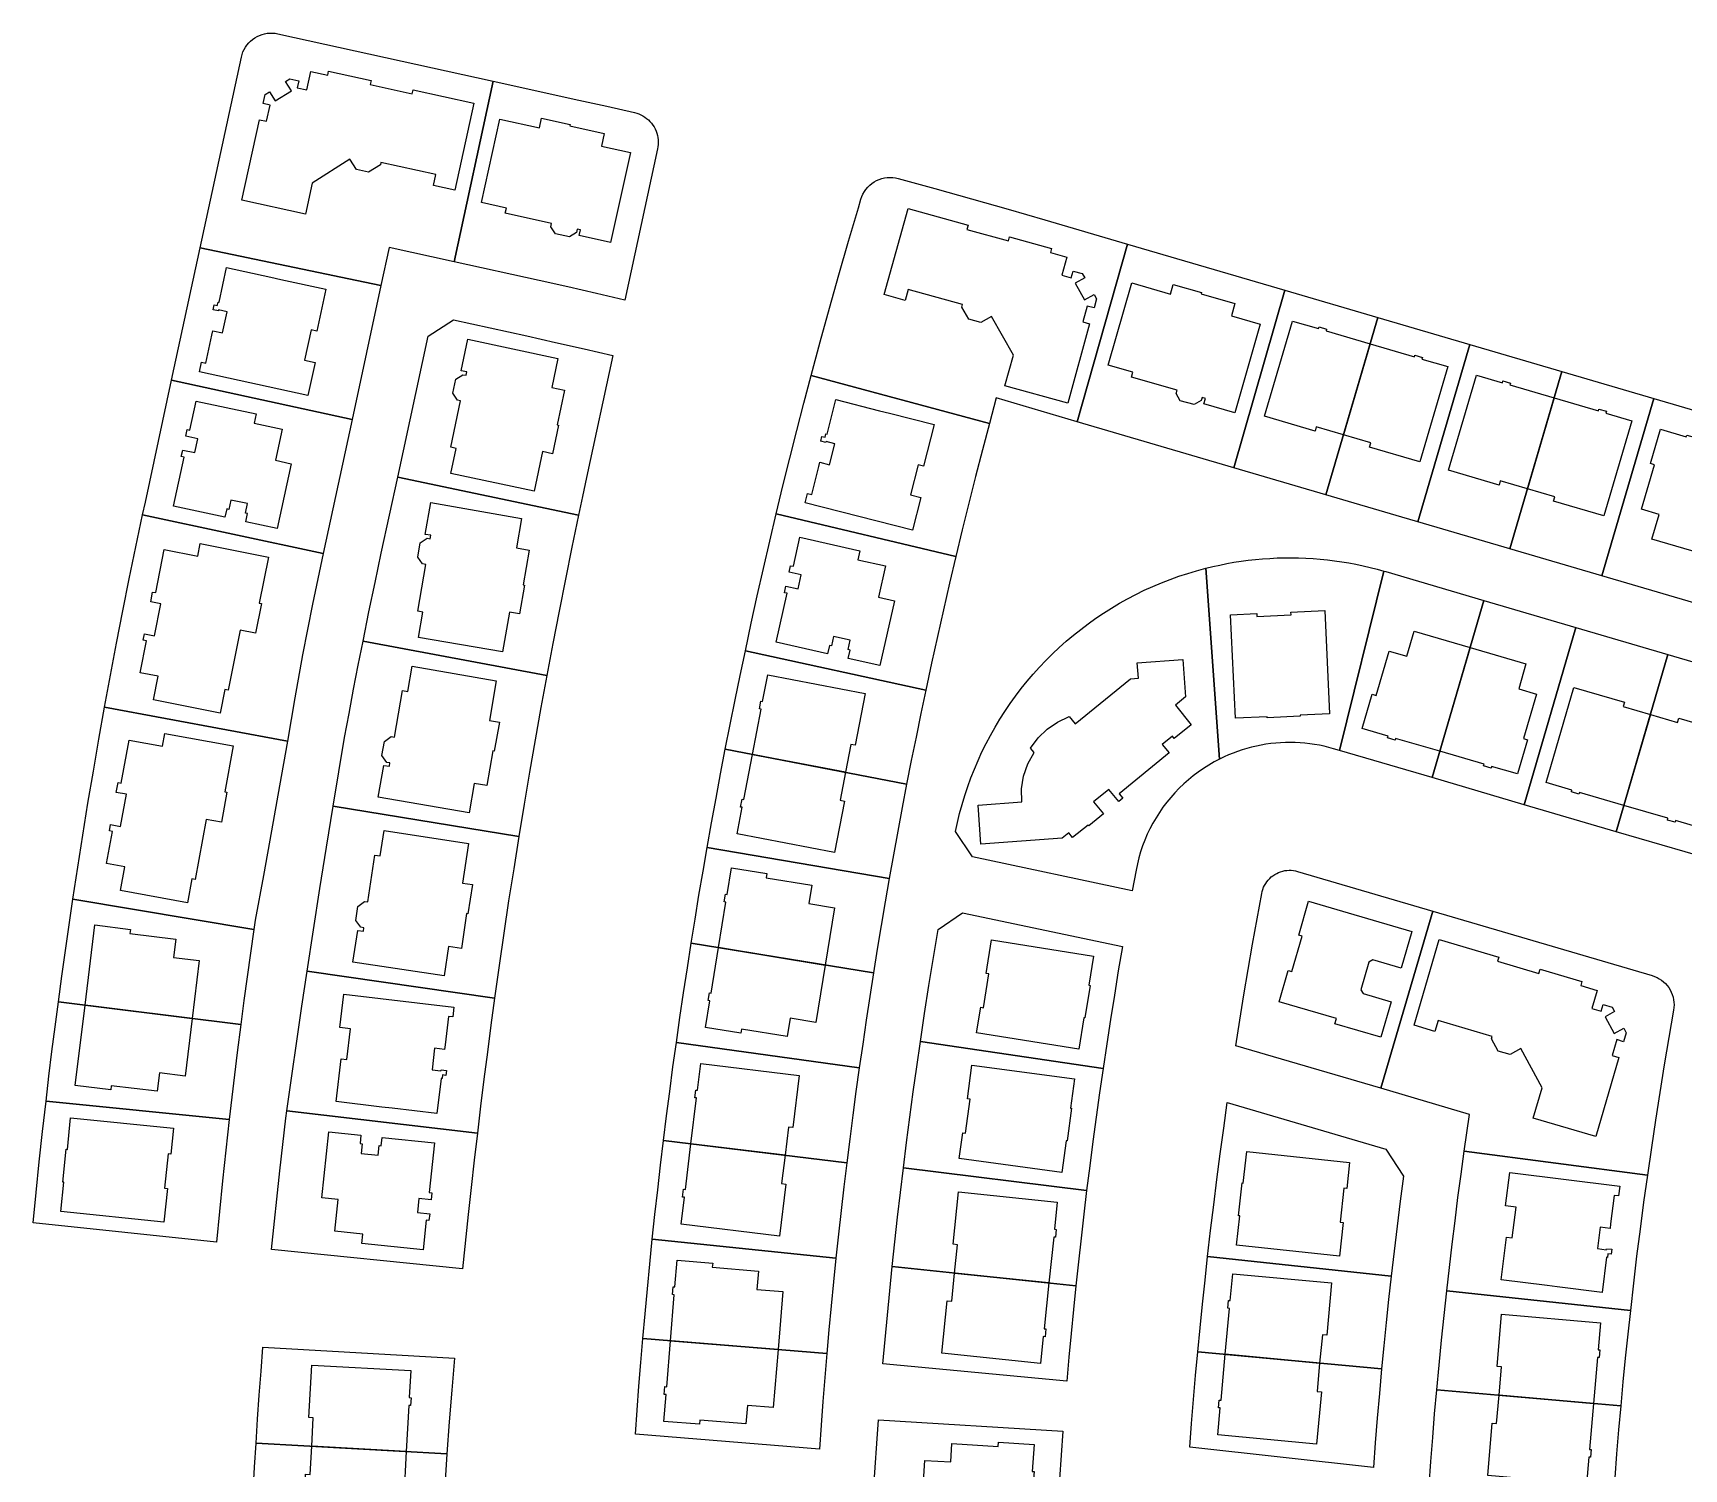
# Model space of a CAD drawing. Extents: x 406321 to 406819, y 2905301 to 2905634.
# Drawn here: x 406321.3 to 406553.8, y 2905431.4 to 2905633.5 of the extents above; entities that cross this region are included whole.
import ezdxf

# ---------------------------------------------------------------- set-up
doc = ezdxf.new("R2010")
doc.units = 0
doc.header["$LTSCALE"] = 10
doc.header["$MEASUREMENT"] = 0
for name, color, linetype in [('1A-350-C-2', 7, 'Continuous'), ('1A-350-T-1', 7, 'Continuous'), ('1A-350-T-2', 7, 'Continuous'), ('1A-450-C-1', 7, 'Continuous'), ('1A-450-T-1', 7, 'Continuous'), ('1A-500-C-3', 7, 'Continuous'), ('1A-500-T-1', 7, 'Continuous'), ('1A-500-T-5', 7, 'Continuous'), ('1A-600-C-1', 7, 'Continuous'), ('1A-600-T-1', 7, 'Continuous'), ('1A-600-T-4', 7, 'Continuous'), ('1A-700-C-3', 7, 'Continuous'), ('1A-900-C-4', 7, 'Continuous'), ('1A-900-T-3', 7, 'Continuous'), ('lots_with_num', 7, 'Continuous')]:
    doc.layers.add(name, color=color, linetype=linetype)

msp = doc.modelspace()

# ---------------------------------------------------------------- linework, layer by layer
at = {"layer": '1A-350-C-2'}
for points in [[(406502.3, 2905591.92, 0), (406502.37, 2905592.16, 0), (406503.43, 2905591.85, 0), (406503.36, 2905591.61, 0), (406509.58, 2905589.78, 0), (406505.83, 2905576.97, 0), (406501.99, 2905578.1, 0), (406501.81, 2905577.5, 0), (406494.71, 2905579.58, 0), (406498.65, 2905592.99, 0)], [(406515.81, 2905587.95, 0), (406515.88, 2905588.19, 0), (406516.94, 2905587.88, 0), (406516.87, 2905587.64, 0), (406520.52, 2905586.57, 0), (406516.59, 2905573.16, 0), (406509.49, 2905575.24, 0), (406509.66, 2905575.85, 0), (406505.83, 2905576.97, 0), (406509.58, 2905589.78, 0)], [(406528.2, 2905584.31, 0), (406528.27, 2905584.55, 0), (406529.33, 2905584.24, 0), (406529.26, 2905584, 0), (406535.49, 2905582.18, 0), (406531.73, 2905569.37, 0), (406527.89, 2905570.49, 0), (406527.72, 2905569.89, 0), (406520.62, 2905571.98, 0), (406524.55, 2905585.39, 0)], [(406541.72, 2905580.35, 0), (406541.79, 2905580.59, 0), (406542.85, 2905580.28, 0), (406542.78, 2905580.04, 0), (406546.43, 2905578.96, 0), (406542.49, 2905565.56, 0), (406535.39, 2905567.64, 0), (406535.57, 2905568.24, 0), (406531.73, 2905569.37, 0), (406535.49, 2905582.18, 0)], [(406438.47, 2905540.54, 0), (406437.07, 2905533.27, 0), (406436.45, 2905533.39, 0), (406435.7, 2905529.46, 0), (406422.59, 2905531.98, 0), (406423.82, 2905538.36, 0), (406423.57, 2905538.4, 0), (406423.78, 2905539.49, 0), (406424.02, 2905539.44, 0), (406424.74, 2905543.18, 0)], [(406545.37, 2905539.34, 0), (406545.19, 2905538.74, 0), (406549.03, 2905537.61, 0), (406545.28, 2905524.8, 0), (406539.05, 2905526.62, 0), (406538.98, 2905526.38, 0), (406537.92, 2905526.69, 0), (406537.99, 2905526.93, 0), (406534.34, 2905528, 0), (406538.26, 2905541.42, 0)], [(406552.87, 2905536.49, 0), (406553.04, 2905537.09, 0), (406560.15, 2905535.01, 0), (406556.22, 2905521.6, 0), (406552.57, 2905522.67, 0), (406552.5, 2905522.43, 0), (406551.44, 2905522.74, 0), (406551.51, 2905522.98, 0), (406545.28, 2905524.8, 0), (406549.03, 2905537.61, 0)], [(406435.7, 2905529.46, 0), (406434.94, 2905525.53, 0), (406435.55, 2905525.41, 0), (406434.15, 2905518.15, 0), (406420.43, 2905520.79, 0), (406421.15, 2905524.53, 0), (406420.91, 2905524.57, 0), (406421.12, 2905525.66, 0), (406421.36, 2905525.61, 0), (406422.59, 2905531.98, 0)], [(406429.19, 2905486.78, 0), (406428.29, 2905479.43, 0), (406427.66, 2905479.51, 0), (406427.18, 2905475.54, 0), (406413.93, 2905477.16, 0), (406414.72, 2905483.61, 0), (406414.47, 2905483.64, 0), (406414.6, 2905484.73, 0), (406414.85, 2905484.7, 0), (406415.32, 2905488.48, 0)], [(406427.18, 2905475.54, 0), (406426.69, 2905471.57, 0), (406427.31, 2905471.49, 0), (406426.41, 2905464.15, 0), (406412.54, 2905465.85, 0), (406413, 2905469.63, 0), (406412.75, 2905469.66, 0), (406412.89, 2905470.75, 0), (406413.14, 2905470.72, 0), (406413.93, 2905477.16, 0)], [(406465.52, 2905468.92, 0), (406465.13, 2905465.13, 0), (406465.38, 2905465.11, 0), (406465.26, 2905464.01, 0), (406465.01, 2905464.03, 0), (406464.34, 2905457.58, 0), (406451.06, 2905458.96, 0), (406451.48, 2905462.94, 0), (406450.86, 2905463.01, 0), (406451.62, 2905470.37, 0)], [(406464.34, 2905457.58, 0), (406463.67, 2905451.12, 0), (406463.92, 2905451.1, 0), (406463.8, 2905450, 0), (406463.55, 2905450.03, 0), (406463.16, 2905446.24, 0), (406449.26, 2905447.69, 0), (406450.03, 2905455.05, 0), (406450.65, 2905454.98, 0), (406451.06, 2905458.96, 0)], [(406504.15, 2905457.57, 0), (406503.46, 2905450.2, 0), (406502.84, 2905450.26, 0), (406502.46, 2905446.27, 0), (406489.17, 2905447.52, 0), (406489.78, 2905453.98, 0), (406489.53, 2905454, 0), (406489.63, 2905455.1, 0), (406489.88, 2905455.08, 0), (406490.24, 2905458.87, 0)], [(406542.01, 2905451.96, 0), (406541.68, 2905448.17, 0), (406541.93, 2905448.15, 0), (406541.83, 2905447.05, 0), (406541.58, 2905447.07, 0), (406541.02, 2905440.61, 0), (406527.73, 2905441.76, 0), (406528.07, 2905445.74, 0), (406527.45, 2905445.8, 0), (406528.09, 2905453.17, 0)], [(406502.46, 2905446.27, 0), (406502.09, 2905442.29, 0), (406502.71, 2905442.23, 0), (406502.02, 2905434.87, 0), (406488.11, 2905436.17, 0), (406488.47, 2905439.96, 0), (406488.22, 2905439.98, 0), (406488.32, 2905441.08, 0), (406488.57, 2905441.06, 0), (406489.17, 2905447.52, 0)], [(406541.02, 2905440.61, 0), (406540.46, 2905434.14, 0), (406540.71, 2905434.12, 0), (406540.62, 2905433.02, 0), (406540.37, 2905433.04, 0), (406540.04, 2905429.25, 0), (406526.12, 2905430.46, 0), (406526.76, 2905437.83, 0), (406527.38, 2905437.77, 0), (406527.73, 2905441.76, 0)]]:
    msp.add_polyline3d(points, close=True, dxfattribs=at)
at = {"layer": '1A-350-T-1'}
for points in [[(406554.08, 2905576.69, 0), (406554.15, 2905576.93, 0), (406555.21, 2905576.62, 0), (406555.14, 2905576.38, 0), (406561.37, 2905574.56, 0), (406557.1, 2905559.97, 0), (406549.24, 2905562.27, 0), (406550.27, 2905565.77, 0), (406547.77, 2905566.5, 0), (406549.6, 2905572.75, 0), (406549.03, 2905572.92, 0), (406550.44, 2905577.76, 0)], [(406523.65, 2905547.01, 0), (406519.38, 2905532.42, 0), (406513.15, 2905534.24, 0), (406513.08, 2905534, 0), (406512.02, 2905534.31, 0), (406512.09, 2905534.55, 0), (406508.45, 2905535.62, 0), (406509.86, 2905540.45, 0), (406510.44, 2905540.28, 0), (406512.27, 2905546.53, 0), (406514.76, 2905545.8, 0), (406515.79, 2905549.31, 0)], [(406531.51, 2905544.71, 0), (406530.49, 2905541.21, 0), (406532.98, 2905540.48, 0), (406531.15, 2905534.22, 0), (406531.73, 2905534.05, 0), (406530.31, 2905529.22, 0), (406526.67, 2905530.29, 0), (406526.6, 2905530.05, 0), (406525.54, 2905530.36, 0), (406525.61, 2905530.6, 0), (406519.38, 2905532.42, 0), (406523.65, 2905547.01, 0)], [(406424.62, 2905515.2, 0), (406424.52, 2905514.6, 0), (406430.95, 2905513.56, 0), (406430.53, 2905510.99, 0), (406434.13, 2905510.4, 0), (406432.81, 2905502.32, 0), (406417.81, 2905504.77, 0), (406418.86, 2905511.17, 0), (406418.61, 2905511.21, 0), (406418.79, 2905512.3, 0), (406419.04, 2905512.26, 0), (406419.65, 2905516.01, 0)], [(406334.99, 2905507.35, 0), (406334.92, 2905506.76, 0), (406341.38, 2905505.96, 0), (406341.07, 2905503.38, 0), (406344.69, 2905502.94, 0), (406343.69, 2905494.81, 0), (406328.61, 2905496.66, 0), (406329.99, 2905507.97, 0)], [(406432.81, 2905502.32, 0), (406431.5, 2905494.24, 0), (406427.89, 2905494.82, 0), (406427.48, 2905492.26, 0), (406421.05, 2905493.31, 0), (406420.95, 2905492.71, 0), (406415.98, 2905493.52, 0), (406416.59, 2905497.27, 0), (406416.34, 2905497.31, 0), (406416.52, 2905498.4, 0), (406416.77, 2905498.36, 0), (406417.81, 2905504.77, 0)], [(406343.69, 2905494.81, 0), (406342.69, 2905486.68, 0), (406339.07, 2905487.13, 0), (406338.76, 2905484.55, 0), (406332.29, 2905485.34, 0), (406332.22, 2905484.74, 0), (406327.22, 2905485.36, 0), (406328.61, 2905496.66, 0)], [(406416.99, 2905460.37, 0), (406416.94, 2905459.77, 0), (406423.44, 2905459.23, 0), (406423.22, 2905456.64, 0), (406426.86, 2905456.34, 0), (406426.19, 2905448.18, 0), (406411.04, 2905449.43, 0), (406411.57, 2905455.89, 0), (406411.32, 2905455.92, 0), (406411.41, 2905457.02, 0), (406411.66, 2905457, 0), (406411.97, 2905460.78, 0)], [(406426.19, 2905448.18, 0), (406425.52, 2905440.02, 0), (406421.88, 2905440.32, 0), (406421.67, 2905437.73, 0), (406415.18, 2905438.26, 0), (406415.13, 2905437.66, 0), (406410.11, 2905438.07, 0), (406410.42, 2905441.86, 0), (406410.17, 2905441.88, 0), (406410.26, 2905442.98, 0), (406410.51, 2905442.96, 0), (406411.04, 2905449.43, 0)], [(406462.24, 2905434.83, 0), (406462, 2905431.04, 0), (406462.25, 2905431.03, 0), (406462.18, 2905429.92, 0), (406461.93, 2905429.94, 0), (406461.53, 2905423.46, 0), (406446.36, 2905424.41, 0), (406446.87, 2905432.59, 0), (406450.51, 2905432.36, 0), (406450.68, 2905434.95, 0), (406457.18, 2905434.55, 0), (406457.22, 2905435.15, 0)]]:
    msp.add_polyline3d(points, close=True, dxfattribs=at)
at = {"layer": '1A-350-T-2'}
for points in [[(406374.48, 2905445.22, 0), (406374.27, 2905441.42, 0), (406374.52, 2905441.41, 0), (406374.46, 2905440.31, 0), (406374.21, 2905440.32, 0), (406373.84, 2905433.84, 0), (406360.52, 2905434.59, 0), (406360.74, 2905438.58, 0), (406360.11, 2905438.62, 0), (406360.53, 2905446, 0)], [(406373.84, 2905433.84, 0), (406373.48, 2905427.36, 0), (406373.73, 2905427.35, 0), (406373.67, 2905426.24, 0), (406373.42, 2905426.26, 0), (406373.21, 2905422.46, 0), (406359.25, 2905423.24, 0), (406359.67, 2905430.63, 0), (406360.29, 2905430.59, 0), (406360.52, 2905434.59, 0)]]:
    msp.add_polyline3d(points, close=True, dxfattribs=at)
at = {"layer": '1A-450-C-1'}
for points in [[(406503.85, 2905537.68, 0), (406499.71, 2905537.5, 0), (406499.72, 2905537.35, 0), (406495.08, 2905537.14, 0), (406495.07, 2905537.28, 0), (406490.59, 2905537.08, 0), (406489.93, 2905551.64, 0), (406493.6, 2905551.8, 0), (406493.61, 2905551.4, 0), (406498.44, 2905551.62, 0), (406498.42, 2905552.02, 0), (406503.19, 2905552.24, 0)], [(406341.07, 2905479.34, 0), (406340.69, 2905475.69, 0), (406340.3, 2905475.73, 0), (406339.8, 2905470.93, 0), (406340.2, 2905470.88, 0), (406339.71, 2905466.14, 0), (406325.22, 2905467.63, 0), (406325.64, 2905471.75, 0), (406325.49, 2905471.76, 0), (406325.97, 2905476.38, 0), (406326.12, 2905476.37, 0), (406326.57, 2905480.83, 0)], [(406506.67, 2905474.52, 0), (406506.28, 2905470.87, 0), (406505.88, 2905470.91, 0), (406505.36, 2905466.11, 0), (406505.75, 2905466.07, 0), (406505.24, 2905461.33, 0), (406490.75, 2905462.9, 0), (406491.2, 2905467.02, 0), (406491.05, 2905467.03, 0), (406491.55, 2905471.65, 0), (406491.7, 2905471.63, 0), (406492.19, 2905476.09, 0)]]:
    msp.add_polyline3d(points, close=True, dxfattribs=at)
at = {"layer": '1A-450-T-1'}
for points in [[(406470.63, 2905503.58, 0), (406469.98, 2905499.49, 0), (406470.13, 2905499.46, 0), (406469.4, 2905494.88, 0), (406469.25, 2905494.9, 0), (406468.55, 2905490.47, 0), (406454.16, 2905492.76, 0), (406454.73, 2905496.38, 0), (406455.13, 2905496.32, 0), (406455.89, 2905501.09, 0), (406455.49, 2905501.15, 0), (406456.24, 2905505.86, 0)], [(406467.93, 2905486.28, 0), (406467.38, 2905482.18, 0), (406467.53, 2905482.16, 0), (406466.91, 2905477.56, 0), (406466.76, 2905477.58, 0), (406466.16, 2905473.13, 0), (406451.72, 2905475.07, 0), (406452.21, 2905478.71, 0), (406452.61, 2905478.66, 0), (406453.25, 2905483.45, 0), (406452.86, 2905483.5, 0), (406453.49, 2905488.23, 0)]]:
    msp.add_polyline3d(points, close=True, dxfattribs=at)
at = {"layer": '1A-500-C-3'}
for points in [[(406352.72, 2905579.91, 0), (406352.44, 2905578.63, 0), (406356.35, 2905577.79, 0), (406355.41, 2905573.39, 0), (406357.65, 2905572.91, 0), (406355.68, 2905563.77, 0), (406351.24, 2905564.73, 0), (406351.49, 2905565.9, 0), (406351.2, 2905565.96, 0), (406351.48, 2905567.28, 0), (406349.13, 2905567.79, 0), (406348.85, 2905566.47, 0), (406348.56, 2905566.53, 0), (406348.3, 2905565.36, 0), (406341.07, 2905566.92, 0), (406342.56, 2905573.81, 0), (406342.16, 2905573.9, 0), (406342.36, 2905574.82, 0), (406344.08, 2905574.46, 0), (406344.5, 2905576.41, 0), (406342.79, 2905576.78, 0), (406342.99, 2905577.71, 0), (406343.38, 2905577.62, 0), (406344.26, 2905581.73, 0)], [(406437.71, 2905560.65, 0), (406437.42, 2905559.39, 0), (406441.33, 2905558.51, 0), (406440.33, 2905554.12, 0), (406442.58, 2905553.61, 0), (406440.52, 2905544.49, 0), (406436.08, 2905545.49, 0), (406436.35, 2905546.66, 0), (406436.05, 2905546.73, 0), (406436.35, 2905548.04, 0), (406434.01, 2905548.57, 0), (406433.71, 2905547.25, 0), (406433.42, 2905547.32, 0), (406433.16, 2905546.15, 0), (406425.94, 2905547.78, 0), (406427.49, 2905554.66, 0), (406427.1, 2905554.74, 0), (406427.31, 2905555.67, 0), (406429.02, 2905555.29, 0), (406429.46, 2905557.24, 0), (406427.75, 2905557.62, 0), (406427.96, 2905558.55, 0), (406428.35, 2905558.46, 0), (406429.27, 2905562.56, 0)], [(406367.45, 2905478.38, 0), (406367.33, 2905477.19, 0), (406367.63, 2905477.15, 0), (406367.48, 2905475.81, 0), (406369.87, 2905475.56, 0), (406370.01, 2905476.9, 0), (406370.31, 2905476.87, 0), (406370.44, 2905478.06, 0), (406377.8, 2905477.29, 0), (406377.06, 2905470.28, 0), (406377.45, 2905470.23, 0), (406377.35, 2905469.29, 0), (406375.61, 2905469.47, 0), (406375.4, 2905467.48, 0), (406377.14, 2905467.3, 0), (406377.04, 2905466.36, 0), (406376.65, 2905466.4, 0), (406376.21, 2905462.22, 0), (406367.6, 2905463.13, 0), (406367.74, 2905464.42, 0), (406363.76, 2905464.84, 0), (406364.24, 2905469.32, 0), (406361.95, 2905469.56, 0), (406362.93, 2905478.86, 0)]]:
    msp.add_polyline3d(points, close=True, dxfattribs=at)
at = {"layer": '1A-500-T-1'}
for points in [[(406354.76, 2905599.16, 0), (406356.17, 2905598.85, 0), (406362.52, 2905597.47, 0), (406361.24, 2905591.56, 0), (406360.45, 2905591.73, 0), (406359.53, 2905587.48, 0), (406361, 2905587.16, 0), (406359.99, 2905582.52, 0), (406344.74, 2905585.84, 0), (406345.03, 2905587.18, 0), (406345.62, 2905587.05, 0), (406346.48, 2905590.99, 0), (406346.61, 2905591.62, 0), (406347.98, 2905591.32, 0), (406348.63, 2905594.3, 0), (406347.41, 2905594.57, 0), (406347.38, 2905594.42, 0), (406346.64, 2905594.58, 0), (406346.79, 2905595.26, 0), (406347.23, 2905595.17, 0), (406347.34, 2905595.66, 0), (406347.49, 2905595.63, 0), (406348.55, 2905600.51, 0)], [(406440.48, 2905580.36, 0), (406441.87, 2905580.01, 0), (406448.18, 2905578.41, 0), (406446.69, 2905572.55, 0), (406445.91, 2905572.75, 0), (406444.84, 2905568.53, 0), (406446.3, 2905568.16, 0), (406445.13, 2905563.56, 0), (406430.01, 2905567.39, 0), (406430.35, 2905568.72, 0), (406430.93, 2905568.57, 0), (406431.92, 2905572.49, 0), (406432.08, 2905573.11, 0), (406433.43, 2905572.76, 0), (406434.18, 2905575.72, 0), (406432.97, 2905576.03, 0), (406432.93, 2905575.88, 0), (406432.21, 2905576.06, 0), (406432.38, 2905576.74, 0), (406432.82, 2905576.63, 0), (406432.94, 2905577.12, 0), (406433.09, 2905577.08, 0), (406434.31, 2905581.93, 0)], [(406380.54, 2905496.38, 0), (406380.38, 2905495.01, 0), (406379.78, 2905495.08, 0), (406379.31, 2905491.08, 0), (406379.23, 2905490.44, 0), (406377.84, 2905490.61, 0), (406377.48, 2905487.58, 0), (406378.72, 2905487.43, 0), (406378.74, 2905487.58, 0), (406379.49, 2905487.49, 0), (406379.4, 2905486.79, 0), (406378.95, 2905486.85, 0), (406378.89, 2905486.35, 0), (406378.75, 2905486.37, 0), (406378.15, 2905481.4, 0), (406371.84, 2905482.16, 0), (406370.41, 2905482.33, 0), (406363.95, 2905483.1, 0), (406364.67, 2905489.1, 0), (406365.46, 2905489.01, 0), (406365.98, 2905493.33, 0), (406364.49, 2905493.51, 0), (406365.05, 2905498.22, 0)], [(406544.71, 2905471.18, 0), (406544.54, 2905469.81, 0), (406543.94, 2905469.89, 0), (406543.44, 2905465.89, 0), (406543.36, 2905465.25, 0), (406541.97, 2905465.43, 0), (406541.59, 2905462.4, 0), (406542.83, 2905462.24, 0), (406542.85, 2905462.39, 0), (406543.59, 2905462.3, 0), (406543.5, 2905461.6, 0), (406543.06, 2905461.66, 0), (406542.99, 2905461.16, 0), (406542.85, 2905461.18, 0), (406542.22, 2905456.22, 0), (406535.91, 2905457.02, 0), (406534.48, 2905457.2, 0), (406528.03, 2905458.01, 0), (406528.79, 2905464.01, 0), (406529.58, 2905463.91, 0), (406530.13, 2905468.23, 0), (406528.64, 2905468.41, 0), (406529.23, 2905473.13, 0)]]:
    msp.add_polyline3d(points, close=True, dxfattribs=at)
at = {"layer": '1A-500-T-5'}
msp.add_polyline3d([(406505.69, 2905509.89, 0), (406510, 2905508.63, 0), (406515.45, 2905507.03, 0), (406513.94, 2905501.9, 0), (406509.96, 2905503.06, 0), (406509.39, 2905502.75, 0), (406508.28, 2905498.85, 0), (406508.57, 2905498.31, 0), (406512.55, 2905497.15, 0), (406511.08, 2905492.16, 0), (406504.61, 2905494.06, 0), (406504.82, 2905494.78, 0), (406496.76, 2905497.14, 0), (406498.05, 2905501.56, 0), (406498.56, 2905501.41, 0), (406500.02, 2905506.4, 0), (406499.52, 2905506.55, 0), (406500.91, 2905511.3, 0)], close=True, dxfattribs=at)
at = {"layer": '1A-600-C-1'}
for points in [[(406395.2, 2905587.74, 0), (406394.34, 2905583.63, 0), (406396.12, 2905583.26, 0), (406395.1, 2905578.39, 0), (406395.28, 2905578.35, 0), (406394.43, 2905574.31, 0), (406393.04, 2905574.6, 0), (406391.87, 2905569.06, 0), (406380.11, 2905571.54, 0), (406380.86, 2905575.06, 0), (406380.12, 2905575.22, 0), (406381.5, 2905581.75, 0), (406381.05, 2905581.85, 0), (406380.41, 2905582.83, 0), (406380.83, 2905584.81, 0), (406381.81, 2905585.44, 0), (406382.26, 2905585.35, 0), (406382.36, 2905585.83, 0), (406381.58, 2905586, 0), (406382.51, 2905590.42, 0)], [(406390.07, 2905565.2, 0), (406389.35, 2905561.06, 0), (406391.15, 2905560.75, 0), (406390.3, 2905555.85, 0), (406390.49, 2905555.82, 0), (406389.78, 2905551.75, 0), (406388.38, 2905551.99, 0), (406387.41, 2905546.4, 0), (406375.57, 2905548.46, 0), (406376.19, 2905552.01, 0), (406375.45, 2905552.14, 0), (406376.59, 2905558.72, 0), (406376.14, 2905558.8, 0), (406375.46, 2905559.76, 0), (406375.81, 2905561.75, 0), (406376.77, 2905562.42, 0), (406377.22, 2905562.34, 0), (406377.3, 2905562.83, 0), (406376.52, 2905562.96, 0), (406377.29, 2905567.42, 0)], [(406386.52, 2905542.34, 0), (406385.55, 2905536.76, 0), (406386.95, 2905536.52, 0), (406386.24, 2905532.45, 0), (406386.05, 2905532.48, 0), (406385.2, 2905527.58, 0), (406383.4, 2905527.9, 0), (406382.68, 2905523.76, 0), (406369.9, 2905525.98, 0), (406370.68, 2905530.43, 0), (406371.46, 2905530.3, 0), (406371.55, 2905530.78, 0), (406371.1, 2905530.86, 0), (406370.42, 2905531.82, 0), (406370.77, 2905533.81, 0), (406371.72, 2905534.48, 0), (406372.18, 2905534.4, 0), (406373.32, 2905540.98, 0), (406374.06, 2905540.85, 0), (406374.68, 2905544.4, 0)]]:
    msp.add_polyline3d(points, close=True, dxfattribs=at)
at = {"layer": '1A-600-T-1'}
for points in [[(406481.46, 2905596.79, 0), (406481.85, 2905598.15, 0), (406485.82, 2905597.02, 0), (406485.76, 2905596.83, 0), (406490.54, 2905595.47, 0), (406490.04, 2905593.72, 0), (406494.08, 2905592.56, 0), (406490.52, 2905580.09, 0), (406486.17, 2905581.33, 0), (406486.39, 2905582.1, 0), (406485.92, 2905582.23, 0), (406485.79, 2905581.79, 0), (406484.77, 2905581.22, 0), (406482.82, 2905581.78, 0), (406482.26, 2905582.8, 0), (406482.38, 2905583.24, 0), (406475.96, 2905585.08, 0), (406476.17, 2905585.8, 0), (406472.7, 2905586.79, 0), (406476.01, 2905598.35, 0)], [(406382.6, 2905519.45, 0), (406381.75, 2905513.85, 0), (406383.15, 2905513.64, 0), (406382.53, 2905509.55, 0), (406382.34, 2905509.58, 0), (406381.6, 2905504.67, 0), (406379.8, 2905504.94, 0), (406379.17, 2905500.79, 0), (406366.34, 2905502.73, 0), (406367.02, 2905507.2, 0), (406367.81, 2905507.08, 0), (406367.88, 2905507.57, 0), (406367.43, 2905507.64, 0), (406366.73, 2905508.58, 0), (406367.04, 2905510.58, 0), (406367.98, 2905511.27, 0), (406368.43, 2905511.21, 0), (406369.43, 2905517.81, 0), (406370.18, 2905517.69, 0), (406370.72, 2905521.26, 0)]]:
    msp.add_polyline3d(points, close=True, dxfattribs=at)
at = {"layer": '1A-600-T-4'}
msp.add_polyline3d([(406396.91, 2905620.67, 0), (406396.87, 2905620.49, 0), (406401.72, 2905619.41, 0), (406401.33, 2905617.63, 0), (406405.43, 2905616.72, 0), (406402.62, 2905604.06, 0), (406398.21, 2905605.03, 0), (406398.38, 2905605.81, 0), (406397.9, 2905605.92, 0), (406397.8, 2905605.47, 0), (406396.81, 2905604.84, 0), (406394.84, 2905605.28, 0), (406394.21, 2905606.27, 0), (406394.31, 2905606.71, 0), (406387.79, 2905608.16, 0), (406387.95, 2905608.9, 0), (406384.44, 2905609.68, 0), (406387.04, 2905621.41, 0), (406392.58, 2905620.18, 0), (406392.88, 2905621.57, 0)], close=True, dxfattribs=at)
at = {"layer": '1A-700-C-3'}
for points in [[(406354.42, 2905559.75, 0), (406353.14, 2905553.29, 0), (406353.44, 2905553.23, 0), (406352.6, 2905549.03, 0), (406350.45, 2905549.46, 0), (406348.78, 2905541.02, 0), (406348.29, 2905541.12, 0), (406347.63, 2905537.78, 0), (406338.24, 2905539.64, 0), (406338.9, 2905542.97, 0), (406336.35, 2905543.48, 0), (406337.24, 2905547.99, 0), (406336.8, 2905548.08, 0), (406336.98, 2905548.96, 0), (406338.4, 2905548.68, 0), (406339.29, 2905553.18, 0), (406337.86, 2905553.46, 0), (406338.13, 2905554.84, 0), (406338.58, 2905554.75, 0), (406339.77, 2905560.81, 0), (406344.48, 2905559.88, 0), (406344.83, 2905561.65, 0)], [(406349.46, 2905533.17, 0), (406348.28, 2905526.69, 0), (406348.58, 2905526.64, 0), (406347.82, 2905522.42, 0), (406345.65, 2905522.82, 0), (406344.12, 2905514.35, 0), (406343.63, 2905514.44, 0), (406343.02, 2905511.1, 0), (406333.6, 2905512.8, 0), (406334.21, 2905516.15, 0), (406331.65, 2905516.61, 0), (406332.47, 2905521.14, 0), (406332.03, 2905521.22, 0), (406332.19, 2905522.1, 0), (406333.61, 2905521.84, 0), (406334.43, 2905526.36, 0), (406333, 2905526.62, 0), (406333.25, 2905528, 0), (406333.7, 2905527.92, 0), (406334.8, 2905534, 0), (406339.52, 2905533.14, 0), (406339.84, 2905534.91, 0)]]:
    msp.add_polyline3d(points, close=True, dxfattribs=at)
at = {"layer": '1A-900-C-4'}
msp.add_polyline3d([(406483.57, 2905540.06, 0), (406482.15, 2905538.9, 0), (406484.37, 2905536.14, 0), (406481.99, 2905534.2, 0), (406481.72, 2905534.53, 0), (406480.3, 2905533.38, 0), (406481.27, 2905532.2, 0), (406474.22, 2905526.43, 0), (406474.73, 2905525.81, 0), (406474.17, 2905525.36, 0), (406472.79, 2905527.06, 0), (406470.63, 2905525.3, 0), (406472.02, 2905523.6, 0), (406469.95, 2905521.92, 0), (406469.85, 2905522.03, 0), (406467.68, 2905520.26, 0), (406467.13, 2905520.93, 0), (406466.19, 2905520.17, 0), (406454.77, 2905519.33, 0), (406454.37, 2905524.84, 0), (406460.5, 2905525.28, 0), (406460.49, 2905527.11, 0), (406460.77, 2905528.91, 0), (406461.36, 2905530.64, 0), (406462.24, 2905532.25, 0), (406461.73, 2905532.87, 0), (406462.8, 2905534.3, 0), (406464.09, 2905535.53, 0), (406465.56, 2905536.54, 0), (406467.17, 2905537.3, 0), (406468.02, 2905536.26, 0), (406475.82, 2905542.62, 0), (406476.94, 2905542.7, 0), (406476.78, 2905544.89, 0), (406483.18, 2905545.36, 0)], close=True, dxfattribs=at)
at = {"layer": '1A-900-T-3'}
for points in [[(406368.91, 2905626.87, 0), (406368.78, 2905626.28, 0), (406374.68, 2905624.98, 0), (406374.81, 2905625.56, 0), (406383.37, 2905623.68, 0), (406380.66, 2905611.4, 0), (406377.66, 2905612.06, 0), (406378.01, 2905613.63, 0), (406370.26, 2905615.33, 0), (406370.19, 2905614.98, 0), (406368.54, 2905613.93, 0), (406366.82, 2905614.31, 0), (406365.89, 2905615.77, 0), (406360.6, 2905612.39, 0), (406359.64, 2905608.05, 0), (406350.69, 2905610.03, 0), (406353.18, 2905621.32, 0), (406354.16, 2905621.11, 0), (406354.66, 2905623.38, 0), (406353.68, 2905623.6, 0), (406353.97, 2905624.89, 0), (406354.56, 2905625.27, 0), (406355.39, 2905623.97, 0), (406357.66, 2905625.42, 0), (406356.84, 2905626.72, 0), (406357.43, 2905627.1, 0), (406358.71, 2905626.81, 0), (406358.5, 2905625.83, 0), (406359.85, 2905625.54, 0), (406360.42, 2905628.13, 0), (406362.78, 2905627.6, 0), (406362.91, 2905628.19, 0)], [(406452.96, 2905606.48, 0), (406452.8, 2905605.9, 0), (406458.63, 2905604.28, 0), (406458.79, 2905604.86, 0), (406464.7, 2905603.21, 0), (406464.54, 2905602.64, 0), (406466.87, 2905601.99, 0), (406466.16, 2905599.43, 0), (406467.49, 2905599.06, 0), (406467.76, 2905600.03, 0), (406469.03, 2905599.67, 0), (406469.38, 2905599.07, 0), (406468.04, 2905598.31, 0), (406469.37, 2905595.96, 0), (406470.71, 2905596.71, 0), (406471.05, 2905596.1, 0), (406470.7, 2905594.83, 0), (406469.74, 2905595.1, 0), (406469.11, 2905592.86, 0), (406470.07, 2905592.59, 0), (406466.98, 2905581.44, 0), (406458.14, 2905583.89, 0), (406459.33, 2905588.18, 0), (406456.24, 2905593.64, 0), (406454.74, 2905592.79, 0), (406453.04, 2905593.26, 0), (406452.08, 2905594.96, 0), (406452.18, 2905595.31, 0), (406444.54, 2905597.43, 0), (406444.11, 2905595.89, 0), (406441.15, 2905596.71, 0), (406444.52, 2905608.82, 0)], [(406527.69, 2905503.43, 0), (406527.52, 2905502.86, 0), (406533.33, 2905501.15, 0), (406533.5, 2905501.73, 0), (406539.39, 2905500, 0), (406539.22, 2905499.43, 0), (406541.54, 2905498.74, 0), (406540.8, 2905496.2, 0), (406542.12, 2905495.81, 0), (406542.4, 2905496.77, 0), (406543.67, 2905496.4, 0), (406544, 2905495.79, 0), (406542.65, 2905495.05, 0), (406543.95, 2905492.68, 0), (406545.3, 2905493.42, 0), (406545.63, 2905492.8, 0), (406545.26, 2905491.53, 0), (406544.3, 2905491.82, 0), (406543.65, 2905489.58, 0), (406544.61, 2905489.3, 0), (406541.35, 2905478.2, 0), (406532.55, 2905480.78, 0), (406533.8, 2905485.04, 0), (406530.79, 2905490.55, 0), (406529.27, 2905489.73, 0), (406527.59, 2905490.22, 0), (406526.65, 2905491.93, 0), (406526.75, 2905492.28, 0), (406519.14, 2905494.51, 0), (406518.69, 2905492.98, 0), (406515.75, 2905493.84, 0), (406519.29, 2905505.9, 0)]]:
    msp.add_polyline3d(points, close=True, dxfattribs=at)
at = {"layer": 'lots_with_num'}
for points, elevation in [([(406386.08, 2905626.75), (406380.59, 2905601.34), (406371.44, 2905603.36), (406370.28, 2905597.98), (406344.83, 2905603.31), (406350.63, 2905630.15), (406350.73, 2905630.52), (406350.85, 2905630.87), (406351.01, 2905631.21), (406351.2, 2905631.54), (406351.41, 2905631.85), (406351.65, 2905632.14), (406351.92, 2905632.4), (406352.21, 2905632.65), (406352.51, 2905632.86), (406352.84, 2905633.05), (406353.18, 2905633.21), (406353.53, 2905633.34), (406353.89, 2905633.44), (406354.26, 2905633.51), (406354.64, 2905633.54), (406355.02, 2905633.54), (406355.39, 2905633.51), (406355.76, 2905633.44)], 904), ([(406402.07, 2905623.22), (406405.98, 2905622.33), (406406.29, 2905622.25), (406406.59, 2905622.14), (406406.88, 2905622.01), (406407.17, 2905621.86), (406407.44, 2905621.7), (406407.69, 2905621.51), (406407.94, 2905621.3), (406408.16, 2905621.07), (406408.37, 2905620.83), (406408.56, 2905620.58), (406408.73, 2905620.31), (406408.88, 2905620.03), (406409.01, 2905619.74), (406409.12, 2905619.44), (406409.21, 2905619.13), (406409.27, 2905618.82), (406409.31, 2905618.5), (406409.32, 2905618.18), (406409.31, 2905617.86), (406409.28, 2905617.54), (406409.22, 2905617.23), (406404.63, 2905595.95), (406400.61, 2905596.89), (406396.58, 2905597.8), (406392.55, 2905598.7), (406380.59, 2905601.34), (406386.08, 2905626.75), (406398.15, 2905624.09)], 902), ([(406448.28, 2905611.65), (406453.45, 2905610.21), (406458.61, 2905608.74), (406463.76, 2905607.24), (406475.4, 2905603.83), (406468.31, 2905578.81), (406456.91, 2905582.16), (406455.95, 2905578.57), (406430.85, 2905585.34), (406432.12, 2905590.07), (406433.42, 2905594.8), (406434.75, 2905599.51), (406436.11, 2905604.22), (406437.5, 2905608.92), (406437.86, 2905610.14), (406437.99, 2905610.51), (406438.15, 2905610.87), (406438.35, 2905611.21), (406438.57, 2905611.53), (406438.82, 2905611.83), (406439.1, 2905612.1), (406439.4, 2905612.35), (406439.72, 2905612.57), (406440.06, 2905612.76), (406440.42, 2905612.92), (406440.79, 2905613.04), (406441.17, 2905613.14), (406441.56, 2905613.19), (406441.95, 2905613.21), (406442.34, 2905613.2), (406442.72, 2905613.15), (406443.11, 2905613.06)], 845), ([(406366.21, 2905579.12), (406340.8, 2905584.65), (406344.83, 2905603.31), (406370.28, 2905597.98)], 906), ([(406490.39, 2905572.33), (406468.31, 2905578.81), (406475.4, 2905603.83), (406497.58, 2905597.32)], 843), ([(406503.35, 2905568.53), (406490.39, 2905572.33), (406497.58, 2905597.32), (406510.67, 2905593.47)], 841), ([(406394.87, 2905589.99), (406398.91, 2905589.07), (406402.94, 2905588.13), (406399.23, 2905570.96), (406398.66, 2905568.3), (406398.1, 2905565.65), (406372.64, 2905571.02), (406376.93, 2905590.88), (406380.5, 2905593.17), (406390.83, 2905590.89)], 903), ([(406516.3, 2905564.72), (406514.01, 2905565.4), (406503.35, 2905568.53), (406510.67, 2905593.47), (406523.6, 2905589.68)], 839), ([(406529.25, 2905560.92), (406516.3, 2905564.72), (406523.6, 2905589.68), (406536.58, 2905585.87)], 837), ([(406362.51, 2905562), (406362.14, 2905560.25), (406336.71, 2905565.69), (406337.1, 2905567.49), (406340.8, 2905584.65), (406366.21, 2905579.12)], 908), ([(406454.97, 2905574.84), (406454.01, 2905571.1), (406453.07, 2905567.36), (406452.14, 2905563.61), (406451.24, 2905559.86), (406425.94, 2905565.87), (406426.88, 2905569.77), (406427.85, 2905573.67), (406428.83, 2905577.56), (406429.83, 2905581.45), (406430.85, 2905585.34), (406455.95, 2905578.57)], 847), ([(406542.21, 2905557.12), (406529.25, 2905560.92), (406536.58, 2905585.87), (406549.51, 2905582.07)], 835), ([(406555.16, 2905553.32), (406542.21, 2905557.12), (406549.51, 2905582.07), (406562.46, 2905578.27)], 833), ([(406397.16, 2905561.15), (406396.25, 2905556.64), (406395.35, 2905552.13), (406394.48, 2905547.61), (406393.63, 2905543.09), (406367.75, 2905547.91), (406368.59, 2905552.04), (406369.45, 2905556.18), (406370.33, 2905560.31), (406372.64, 2905571.02), (406398.1, 2905565.65)], 905), ([(406361.38, 2905556.7), (406360.65, 2905553.14), (406359.92, 2905549.58), (406359.22, 2905546.01), (406358.17, 2905539.92), (406357.11, 2905533.83), (406331.36, 2905538.62), (406332.19, 2905543.14), (406333.05, 2905547.66), (406333.93, 2905552.18), (406334.83, 2905556.69), (406335.76, 2905561.19), (406336.71, 2905565.69), (406362.14, 2905560.25)], 910), ([(406450.35, 2905556.1), (406449.48, 2905552.34), (406448.63, 2905548.57), (406447.8, 2905544.8), (406446.99, 2905541.03), (406421.59, 2905546.57), (406422.42, 2905550.44), (406423.27, 2905554.3), (406424.14, 2905558.16), (406425.03, 2905562.02), (406425.94, 2905565.87), (406451.24, 2905559.86)], 849), ([(406505.25, 2905532.53), (406504.43, 2905532.77), (406503.77, 2905532.96), (406503.1, 2905533.12), (406502.43, 2905533.26), (406501.75, 2905533.38), (406501.07, 2905533.48), (406500.39, 2905533.56), (406499.7, 2905533.61), (406499.02, 2905533.65), (406498.33, 2905533.66), (406497.64, 2905533.66), (406496.96, 2905533.63), (406496.27, 2905533.58), (406495.59, 2905533.5), (406494.9, 2905533.41), (406494.23, 2905533.29), (406493.55, 2905533.16), (406492.88, 2905533), (406492.22, 2905532.82), (406491.56, 2905532.63), (406490.91, 2905532.41), (406490.26, 2905532.17), (406489.63, 2905531.91), (406489, 2905531.63), (406488.38, 2905531.33), (406486.42, 2905558.18), (406487.4, 2905558.42), (406488.4, 2905558.64), (406489.39, 2905558.84), (406490.39, 2905559.02), (406491.4, 2905559.17), (406492.4, 2905559.31), (406493.41, 2905559.42), (406494.43, 2905559.51), (406495.44, 2905559.58), (406496.46, 2905559.63), (406497.47, 2905559.66), (406498.49, 2905559.66), (406499.5, 2905559.65), (406500.52, 2905559.61), (406501.53, 2905559.55), (406502.55, 2905559.47), (406503.56, 2905559.37), (406504.57, 2905559.24), (406505.57, 2905559.1), (406506.58, 2905558.93), (406507.57, 2905558.75), (406508.57, 2905558.54), (406509.56, 2905558.31), (406510.54, 2905558.06), (406511.52, 2905557.79)], 830), ([(406487.6, 2905530.92), (406486.84, 2905530.48), (406486.09, 2905530.01), (406485.36, 2905529.5), (406484.66, 2905528.97), (406483.98, 2905528.42), (406483.32, 2905527.83), (406482.68, 2905527.22), (406482.07, 2905526.58), (406481.49, 2905525.92), (406480.93, 2905525.24), (406480.4, 2905524.54), (406479.9, 2905523.81), (406479.42, 2905523.07), (406478.98, 2905522.3), (406478.57, 2905521.52), (406478.19, 2905520.73), (406477.84, 2905519.92), (406477.53, 2905519.09), (406477.25, 2905518.26), (406477, 2905517.41), (406476.79, 2905516.55), (406476.61, 2905515.69), (406476.08, 2905512.79), (406453.56, 2905517.54), (406451.18, 2905521.11), (406451.45, 2905522.4), (406451.76, 2905523.67), (406452.11, 2905524.94), (406452.49, 2905526.2), (406452.91, 2905527.45), (406453.36, 2905528.69), (406453.84, 2905529.91), (406454.36, 2905531.12), (406454.91, 2905532.32), (406455.49, 2905533.5), (406456.1, 2905534.66), (406456.75, 2905535.81), (406457.43, 2905536.93), (406458.14, 2905538.04), (406458.87, 2905539.13), (406459.64, 2905540.2), (406460.44, 2905541.25), (406461.26, 2905542.27), (406462.12, 2905543.27), (406463, 2905544.25), (406463.9, 2905545.21), (406464.83, 2905546.13), (406465.79, 2905547.04), (406466.77, 2905547.91), (406467.78, 2905548.76), (406468.81, 2905549.58), (406469.86, 2905550.37), (406470.93, 2905551.14), (406472.02, 2905551.87), (406473.13, 2905552.58), (406474.26, 2905553.25), (406475.41, 2905553.89), (406476.58, 2905554.5), (406477.76, 2905555.08), (406478.96, 2905555.62), (406480.17, 2905556.13), (406481.4, 2905556.61), (406482.63, 2905557.06), (406483.88, 2905557.47), (406485.14, 2905557.84), (406486.42, 2905558.18), (406488.38, 2905531.33)], 832), ([(406525.59, 2905553.66), (406518.29, 2905528.71), (406505.25, 2905532.53), (406511.52, 2905557.79), (406511.76, 2905557.72)], 828), ([(406531.24, 2905524.9), (406518.29, 2905528.71), (406525.59, 2905553.66), (406538.54, 2905549.86)], 826), ([(406544.2, 2905521.1), (406531.24, 2905524.9), (406538.54, 2905549.86), (406551.5, 2905546.06)], 824), ([(406392.8, 2905538.56), (406391.99, 2905534.04), (406391.2, 2905529.5), (406390.44, 2905524.97), (406389.69, 2905520.43), (406363.54, 2905524.71), (406364.34, 2905529.54), (406365.15, 2905534.36), (406365.15, 2905534.36), (406365.78, 2905537.75), (406366.42, 2905541.14), (406367.08, 2905544.53), (406367.75, 2905547.91), (406393.63, 2905543.09)], 907), ([(406446.3, 2905537.73), (406445.62, 2905534.42), (406444.95, 2905531.11), (406444.3, 2905527.8), (406418.77, 2905532.72), (406419.45, 2905536.19), (406420.15, 2905539.65), (406420.86, 2905543.11), (406421.59, 2905546.57), (406446.99, 2905541.03)], 851), ([(406557.15, 2905517.3), (406544.2, 2905521.1), (406551.5, 2905546.06), (406564.45, 2905542.25)], 822), ([(406355.99, 2905527.53), (406354.87, 2905521.24), (406353.72, 2905514.95), (406352.56, 2905508.66), (406352.37, 2905507.35), (406326.89, 2905511.58), (406327.58, 2905516.09), (406328.29, 2905520.61), (406329.02, 2905525.12), (406329.78, 2905529.62), (406330.56, 2905534.12), (406331.36, 2905538.62), (406357.11, 2905533.83)], 912), ([(406443.67, 2905524.49), (406443.05, 2905521.17), (406442.44, 2905517.85), (406441.85, 2905514.53), (406416.21, 2905518.88), (406416.83, 2905522.35), (406417.46, 2905525.81), (406418.11, 2905529.26), (406418.77, 2905532.72), (406444.3, 2905527.8)], 853), ([(406388.97, 2905515.89), (406388.26, 2905511.34), (406387.58, 2905506.79), (406386.92, 2905502.24), (406386.28, 2905497.68), (406359.88, 2905501.45), (406360.77, 2905507.27), (406361.67, 2905513.09), (406362.6, 2905518.9), (406363.54, 2905524.71), (406389.69, 2905520.43)], 909), ([(406441.27, 2905511.2), (406440.7, 2905507.87), (406440.16, 2905504.54), (406439.62, 2905501.21), (406413.96, 2905505.4), (406414.5, 2905508.77), (406415.06, 2905512.14), (406415.63, 2905515.52), (406416.21, 2905518.88), (406441.85, 2905514.53)], 855), ([(406518.38, 2905509.92), (406511.06, 2905484.97), (406490.65, 2905490.96), (406491.21, 2905494.54), (406491.8, 2905498.12), (406492.4, 2905501.69), (406493.01, 2905505.26), (406493.65, 2905508.83), (406494.3, 2905512.4), (406494.37, 2905512.69), (406494.46, 2905512.98), (406494.57, 2905513.27), (406494.7, 2905513.54), (406494.86, 2905513.8), (406495.03, 2905514.05), (406495.22, 2905514.29), (406495.43, 2905514.51), (406495.65, 2905514.72), (406495.89, 2905514.9), (406496.14, 2905515.07), (406496.41, 2905515.22), (406496.68, 2905515.35), (406496.97, 2905515.46), (406497.26, 2905515.54), (406497.56, 2905515.61), (406497.86, 2905515.65), (406498.16, 2905515.66), (406498.47, 2905515.66), (406498.77, 2905515.63), (406499.07, 2905515.58), (406499.36, 2905515.5)], 883), ([(406351.89, 2905504.01), (406351.43, 2905500.67), (406350.98, 2905497.32), (406350.54, 2905493.97), (406324.85, 2905497.13), (406325.34, 2905500.74), (406325.84, 2905504.36), (406326.36, 2905507.97), (406326.89, 2905511.58), (406352.37, 2905507.35)], 914), ([(406474.11, 2905501.49), (406473.55, 2905498.07), (406473.01, 2905494.64), (406472.48, 2905491.21), (406471.97, 2905487.78), (406446.24, 2905491.56), (406446.83, 2905495.5), (406447.44, 2905499.45), (406448.07, 2905503.39), (406448.72, 2905507.32), (406452.16, 2905509.66), (406474.69, 2905504.91)], 834), ([(406549.63, 2905500.73), (406549.97, 2905500.58), (406550.29, 2905500.4), (406550.6, 2905500.2), (406550.89, 2905499.97), (406551.16, 2905499.72), (406551.4, 2905499.44), (406551.62, 2905499.14), (406551.82, 2905498.83), (406551.98, 2905498.5), (406552.12, 2905498.16), (406552.23, 2905497.8), (406552.31, 2905497.44), (406552.35, 2905497.08), (406552.37, 2905496.71), (406552.35, 2905496.34), (406552.3, 2905495.97), (406551.63, 2905492.11), (406550.98, 2905488.25), (406550.35, 2905484.38), (406549.75, 2905480.5), (406549.17, 2905476.63), (406548.61, 2905472.75), (406522.83, 2905476.14), (406523.2, 2905478.72), (406523.57, 2905481.3), (406511.06, 2905484.97), (406518.38, 2905509.92), (406549.28, 2905500.85)], 885), ([(406439.1, 2905497.88), (406438.6, 2905494.54), (406438.11, 2905491.2), (406437.63, 2905487.86), (406411.88, 2905491.44), (406412.38, 2905494.94), (406412.89, 2905498.42), (406413.42, 2905501.91), (406413.96, 2905505.4), (406413.96, 2905505.4), (406439.62, 2905501.21)], 857), ([(406385.77, 2905493.88), (406385.26, 2905490.07), (406384.78, 2905486.26), (406384.3, 2905482.45), (406383.85, 2905478.64), (406357.02, 2905481.79), (406357.72, 2905486.71), (406358.43, 2905491.62), (406359.15, 2905496.54), (406359.88, 2905501.45), (406386.28, 2905497.68)], 911), ([(406350.03, 2905490.01), (406349.65, 2905486.86), (406349.27, 2905483.72), (406348.91, 2905480.57), (406323.11, 2905483.16), (406323.52, 2905486.66), (406323.95, 2905490.15), (406324.39, 2905493.64), (406324.85, 2905497.13), (406350.54, 2905493.97)], 916), ([(406437.17, 2905484.51), (406436.72, 2905481.17), (406436.29, 2905477.82), (406435.87, 2905474.47), (406410.07, 2905477.64), (406410.5, 2905481.09), (406410.94, 2905484.54), (406411.4, 2905488), (406411.88, 2905491.44), (406437.63, 2905487.86)], 858), ([(406471.47, 2905484.35), (406470.99, 2905480.92), (406470.53, 2905477.48), (406470.08, 2905474.04), (406469.65, 2905470.6), (406443.85, 2905473.76), (406444.29, 2905477.33), (406444.76, 2905480.89), (406445.23, 2905484.45), (406445.73, 2905488), (406446.24, 2905491.56), (406471.97, 2905487.78)], 836), ([(406348.42, 2905476.26), (406347.96, 2905471.95), (406347.53, 2905467.64), (406347.11, 2905463.32), (406321.28, 2905466.03), (406321.71, 2905470.32), (406322.15, 2905474.6), (406322.62, 2905478.88), (406323.11, 2905483.16), (406348.91, 2905480.57)], 918), ([(406514.27, 2905472.6), (406513.81, 2905469.08), (406513.37, 2905465.56), (406512.94, 2905462.03), (406512.53, 2905458.51), (406486.69, 2905461.31), (406487.1, 2905464.93), (406487.54, 2905468.54), (406487.99, 2905472.15), (406488.46, 2905475.76), (406488.95, 2905479.37), (406489.46, 2905482.97), (406511.79, 2905476.42)], 884), ([(406381.78, 2905459.55), (406354.87, 2905462.27), (406356.02, 2905473.37), (406356.44, 2905477.06), (406356.88, 2905480.76), (406357.02, 2905481.79), (406383.85, 2905478.64), (406383.4, 2905474.83), (406382.98, 2905471.01), (406382.56, 2905467.19), (406381.78, 2905459.55)], 913), ([(406435.47, 2905471.12), (406435.08, 2905467.77), (406434.71, 2905464.41), (406434.35, 2905461.06), (406408.49, 2905463.72), (406408.86, 2905467.2), (406409.25, 2905470.68), (406409.65, 2905474.16), (406410.07, 2905477.64), (406435.87, 2905474.47)], 859), ([(406548.08, 2905468.94), (406547.58, 2905465.14), (406547.1, 2905461.33), (406546.64, 2905457.52), (406546.21, 2905453.7), (406520.35, 2905456.45), (406520.73, 2905459.74), (406521.12, 2905463.02), (406521.52, 2905466.3), (406521.94, 2905469.58), (406522.38, 2905472.86), (406522.83, 2905476.14), (406548.61, 2905472.75)], 887), ([(406469.25, 2905467.25), (406468.86, 2905463.89), (406468.49, 2905460.54), (406468.13, 2905457.18), (406442.27, 2905459.88), (406442.64, 2905463.35), (406443.03, 2905466.83), (406443.43, 2905470.3), (406443.85, 2905473.76), (406469.65, 2905470.6)], 838), ([(406434.01, 2905457.7), (406433.68, 2905454.34), (406433.36, 2905450.98), (406433.07, 2905447.62), (406407.15, 2905449.75), (406407.46, 2905453.24), (406407.79, 2905456.74), (406408.13, 2905460.23), (406408.49, 2905463.72), (406434.35, 2905461.06)], 860), ([(406467.79, 2905453.83), (406467.46, 2905450.47), (406467.15, 2905447.11), (406466.86, 2905443.74), (406440.97, 2905446.18), (406441.27, 2905449.6), (406441.59, 2905453.03), (406441.92, 2905456.46), (406442.27, 2905459.88), (406468.13, 2905457.18)], 840), ([(406512.17, 2905455.25), (406511.83, 2905451.98), (406511.5, 2905448.72), (406511.19, 2905445.46), (406485.3, 2905447.88), (406485.62, 2905451.24), (406485.96, 2905454.6), (406486.32, 2905457.96), (406486.69, 2905461.31), (406512.53, 2905458.51)], 886), ([(406545.84, 2905450.35), (406545.5, 2905446.99), (406545.17, 2905443.63), (406544.85, 2905440.27), (406518.95, 2905442.52), (406519.27, 2905446.01), (406519.62, 2905449.49), (406519.98, 2905452.97), (406520.35, 2905456.45), (406546.21, 2905453.7)], 889), ([(406432.78, 2905444.26), (406432.51, 2905440.89), (406432.25, 2905437.53), (406432.01, 2905434.16), (406406.1, 2905436.29), (406406.34, 2905439.65), (406406.6, 2905443.02), (406406.87, 2905446.38), (406407.15, 2905449.75), (406433.07, 2905447.62)], 861), ([(406380.26, 2905442.49), (406379.9, 2905438.01), (406379.57, 2905433.52), (406352.69, 2905435.03), (406352.91, 2905438.4), (406353.14, 2905441.78), (406353.39, 2905445.15), (406353.65, 2905448.52), (406380.63, 2905446.98)], 915), ([(406510.87, 2905441.98), (406510.57, 2905438.51), (406510.29, 2905435.04), (406510.03, 2905431.56), (406484.17, 2905434.43), (406484.43, 2905437.79), (406484.7, 2905441.16), (406484.99, 2905444.52), (406485.3, 2905447.88), (406511.19, 2905445.46)], 888), ([(406544.56, 2905436.9), (406544.28, 2905433.53), (406544.02, 2905430.15), (406543.77, 2905426.77), (406517.87, 2905429.07), (406518.11, 2905432.43), (406518.38, 2905435.8), (406518.65, 2905439.16), (406518.95, 2905442.52), (406544.85, 2905440.27)], 891), ([(406466.04, 2905433.32), (406465.81, 2905429.95), (406465.59, 2905426.59), (406465.39, 2905423.22), (406439.44, 2905424.84), (406439.64, 2905428.21), (406439.86, 2905431.58), (406440.09, 2905434.95), (406440.34, 2905438.31), (406466.29, 2905436.69)], 842), ([(406379.26, 2905428.97), (406378.97, 2905424.43), (406378.69, 2905419.88), (406351.95, 2905421.38), (406352.11, 2905424.79), (406352.29, 2905428.2), (406352.48, 2905431.62), (406352.69, 2905435.03), (406379.57, 2905433.52)], 917)]:
    msp.add_lwpolyline(points, close=True, dxfattribs=dict(at, elevation=elevation))

doc.saveas('drawing.dxf')
